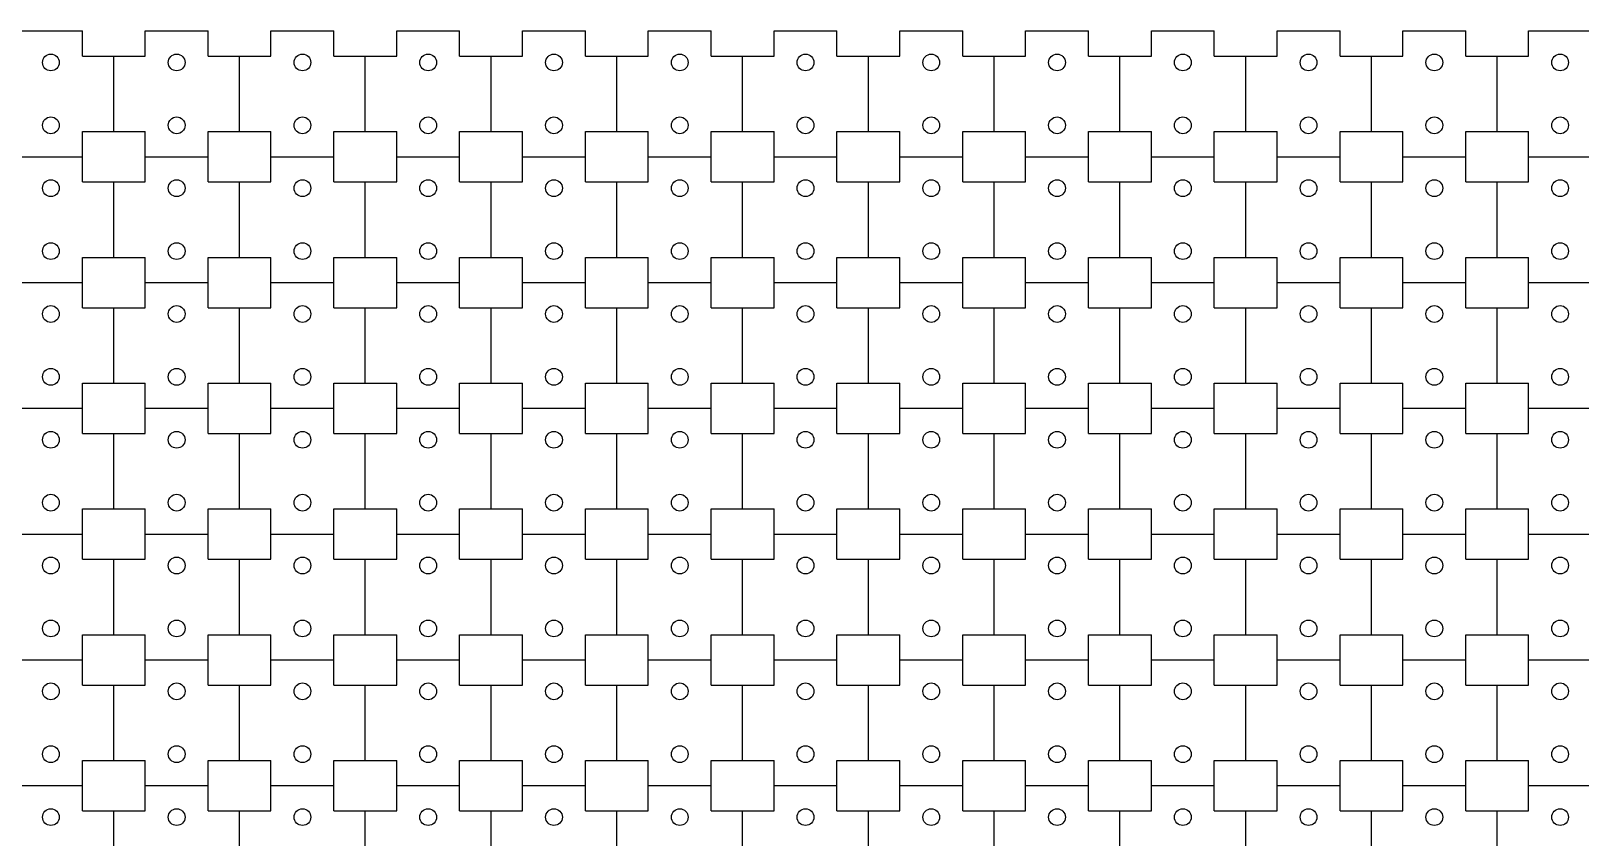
# Model space of a CAD drawing. Header units: millimetres. Extents: x 0 to 1500, y 0 to 750.
# Drawn here: x 370.2 to 739.8, y 557.8 to 750 of the extents above; entities that cross this region are included whole.
import ezdxf

# ---------------------------------------------------------------- set-up
doc = ezdxf.new("R2010")
doc.units = ezdxf.units.MM

msp = doc.modelspace()

# ---------------------------------------------------------------- linework, layer by layer
at = {"color": 7}
for p, q in [((367.5, 750), (375, 750)), ((375, 750), (382.5, 750)), ((382.5, 744), (382.5, 750)), ((397.5, 744), (397.5, 750)), ((397.5, 750), (405, 750)), ((405, 750), (412.5, 750)), ((412.5, 744), (412.5, 750)), ((427.5, 744), (427.5, 750)), ((427.5, 750), (435, 750)), ((435, 750), (442.5, 750)), ((442.5, 744), (442.5, 750)), ((457.5, 744), (457.5, 750)), ((457.5, 750), (465, 750)), ((465, 750), (472.5, 750)), ((472.5, 744), (472.5, 750)), ((487.5, 744), (487.5, 750)), ((487.5, 750), (495, 750)), ((495, 750), (502.5, 750)), ((502.5, 744), (502.5, 750)), ((517.5, 744), (517.5, 750)), ((517.5, 750), (525, 750)), ((525, 750), (532.5, 750)), ((532.5, 744), (532.5, 750)), ((547.5, 744), (547.5, 750)), ((547.5, 750), (555, 750)), ((555, 750), (562.5, 750)), ((562.5, 744), (562.5, 750)), ((577.5, 744), (577.5, 750)), ((577.5, 750), (585, 750)), ((585, 750), (592.5, 750)), ((592.5, 744), (592.5, 750)), ((607.5, 744), (607.5, 750)), ((607.5, 750), (615, 750)), ((615, 750), (622.5, 750)), ((622.5, 744), (622.5, 750)), ((637.5, 744), (637.5, 750)), ((637.5, 750), (645, 750)), ((645, 750), (652.5, 750)), ((652.5, 744), (652.5, 750)), ((667.5, 744), (667.5, 750)), ((667.5, 750), (675, 750)), ((675, 750), (682.5, 750)), ((682.5, 744), (682.5, 750)), ((697.5, 744), (697.5, 750)), ((697.5, 750), (705, 750)), ((705, 750), (712.5, 750)), ((712.5, 744), (712.5, 750)), ((727.5, 744), (727.5, 750)), ((727.5, 750), (735, 750)), ((735, 750), (742.5, 750)), ((382.5, 744), (390, 744)), ((390, 735), (390, 744)), ((390, 744), (397.5, 744)), ((412.5, 744), (420, 744)), ((420, 735), (420, 744)), ((420, 744), (427.5, 744)), ((442.5, 744), (450, 744)), ((450, 735), (450, 744)), ((450, 744), (457.5, 744)), ((472.5, 744), (480, 744)), ((480, 735), (480, 744)), ((480, 744), (487.5, 744)), ((502.5, 744), (510, 744)), ((510, 735), (510, 744)), ((510, 744), (517.5, 744)), ((532.5, 744), (540, 744)), ((540, 735), (540, 744)), ((540, 744), (547.5, 744)), ((562.5, 744), (570, 744)), ((570, 735), (570, 744)), ((570, 744), (577.5, 744)), ((592.5, 744), (600, 744)), ((600, 735), (600, 744)), ((600, 744), (607.5, 744)), ((622.5, 744), (630, 744)), ((630, 735), (630, 744)), ((630, 744), (637.5, 744)), ((652.5, 744), (660, 744)), ((660, 735), (660, 744)), ((660, 744), (667.5, 744)), ((682.5, 744), (690, 744)), ((690, 735), (690, 744)), ((690, 744), (697.5, 744)), ((712.5, 744), (720, 744)), ((720, 735), (720, 744)), ((720, 744), (727.5, 744)), ((390, 726), (390, 735)), ((420, 726), (420, 735)), ((450, 726), (450, 735)), ((480, 726), (480, 735)), ((510, 726), (510, 735)), ((540, 726), (540, 735)), ((570, 726), (570, 735)), ((600, 726), (600, 735)), ((630, 726), (630, 735)), ((660, 726), (660, 735)), ((690, 726), (690, 735)), ((720, 726), (720, 735)), ((382.5, 720), (382.5, 726)), ((382.5, 726), (390, 726)), ((390, 726), (397.5, 726)), ((397.5, 720), (397.5, 726)), ((412.5, 720), (412.5, 726)), ((412.5, 726), (420, 726)), ((420, 726), (427.5, 726)), ((427.5, 720), (427.5, 726)), ((442.5, 720), (442.5, 726)), ((442.5, 726), (450, 726)), ((450, 726), (457.5, 726)), ((457.5, 720), (457.5, 726)), ((472.5, 720), (472.5, 726)), ((472.5, 726), (480, 726)), ((480, 726), (487.5, 726)), ((487.5, 720), (487.5, 726)), ((502.5, 720), (502.5, 726)), ((502.5, 726), (510, 726)), ((510, 726), (517.5, 726)), ((517.5, 720), (517.5, 726)), ((532.5, 720), (532.5, 726)), ((532.5, 726), (540, 726)), ((540, 726), (547.5, 726)), ((547.5, 720), (547.5, 726)), ((562.5, 720), (562.5, 726)), ((562.5, 726), (570, 726)), ((570, 726), (577.5, 726)), ((577.5, 720), (577.5, 726)), ((592.5, 720), (592.5, 726)), ((592.5, 726), (600, 726)), ((600, 726), (607.5, 726)), ((607.5, 720), (607.5, 726)), ((622.5, 720), (622.5, 726)), ((622.5, 726), (630, 726)), ((630, 726), (637.5, 726)), ((637.5, 720), (637.5, 726)), ((652.5, 720), (652.5, 726)), ((652.5, 726), (660, 726)), ((660, 726), (667.5, 726)), ((667.5, 720), (667.5, 726)), ((682.5, 720), (682.5, 726)), ((682.5, 726), (690, 726)), ((690, 726), (697.5, 726)), ((697.5, 720), (697.5, 726)), ((712.5, 720), (712.5, 726)), ((712.5, 726), (720, 726)), ((720, 726), (727.5, 726)), ((727.5, 720), (727.5, 726)), ((367.5, 720), (375, 720)), ((375, 720), (382.5, 720)), ((382.5, 714), (382.5, 720)), ((397.5, 714), (397.5, 720)), ((397.5, 720), (405, 720)), ((405, 720), (412.5, 720)), ((412.5, 714), (412.5, 720)), ((427.5, 714), (427.5, 720)), ((427.5, 720), (435, 720)), ((435, 720), (442.5, 720)), ((442.5, 714), (442.5, 720)), ((457.5, 714), (457.5, 720)), ((457.5, 720), (465, 720)), ((465, 720), (472.5, 720)), ((472.5, 714), (472.5, 720)), ((487.5, 714), (487.5, 720)), ((487.5, 720), (495, 720)), ((495, 720), (502.5, 720)), ((502.5, 714), (502.5, 720)), ((517.5, 714), (517.5, 720)), ((517.5, 720), (525, 720)), ((525, 720), (532.5, 720)), ((532.5, 714), (532.5, 720)), ((547.5, 714), (547.5, 720)), ((547.5, 720), (555, 720)), ((555, 720), (562.5, 720)), ((562.5, 714), (562.5, 720)), ((577.5, 714), (577.5, 720)), ((577.5, 720), (585, 720)), ((585, 720), (592.5, 720)), ((592.5, 714), (592.5, 720)), ((607.5, 714), (607.5, 720)), ((607.5, 720), (615, 720)), ((615, 720), (622.5, 720)), ((622.5, 714), (622.5, 720)), ((637.5, 714), (637.5, 720)), ((637.5, 720), (645, 720)), ((645, 720), (652.5, 720)), ((652.5, 714), (652.5, 720)), ((667.5, 714), (667.5, 720)), ((667.5, 720), (675, 720)), ((675, 720), (682.5, 720)), ((682.5, 714), (682.5, 720)), ((697.5, 714), (697.5, 720)), ((697.5, 720), (705, 720)), ((705, 720), (712.5, 720)), ((712.5, 714), (712.5, 720)), ((727.5, 714), (727.5, 720)), ((727.5, 720), (735, 720)), ((735, 720), (742.5, 720)), ((382.5, 714), (390, 714)), ((390, 705), (390, 714)), ((390, 714), (397.5, 714)), ((412.5, 714), (420, 714)), ((420, 705), (420, 714)), ((420, 714), (427.5, 714)), ((442.5, 714), (450, 714)), ((450, 705), (450, 714)), ((450, 714), (457.5, 714)), ((472.5, 714), (480, 714)), ((480, 705), (480, 714)), ((480, 714), (487.5, 714)), ((502.5, 714), (510, 714)), ((510, 705), (510, 714)), ((510, 714), (517.5, 714)), ((532.5, 714), (540, 714)), ((540, 705), (540, 714)), ((540, 714), (547.5, 714)), ((562.5, 714), (570, 714)), ((570, 705), (570, 714)), ((570, 714), (577.5, 714)), ((592.5, 714), (600, 714)), ((600, 705), (600, 714)), ((600, 714), (607.5, 714)), ((622.5, 714), (630, 714)), ((630, 705), (630, 714)), ((630, 714), (637.5, 714)), ((652.5, 714), (660, 714)), ((660, 705), (660, 714)), ((660, 714), (667.5, 714)), ((682.5, 714), (690, 714)), ((690, 705), (690, 714)), ((690, 714), (697.5, 714)), ((712.5, 714), (720, 714)), ((720, 705), (720, 714)), ((720, 714), (727.5, 714)), ((390, 696), (390, 705)), ((420, 696), (420, 705)), ((450, 696), (450, 705)), ((480, 696), (480, 705)), ((510, 696), (510, 705)), ((540, 696), (540, 705)), ((570, 696), (570, 705)), ((600, 696), (600, 705)), ((630, 696), (630, 705)), ((660, 696), (660, 705)), ((690, 696), (690, 705)), ((720, 696), (720, 705)), ((382.5, 690), (382.5, 696)), ((382.5, 696), (390, 696)), ((390, 696), (397.5, 696)), ((397.5, 690), (397.5, 696)), ((412.5, 690), (412.5, 696)), ((412.5, 696), (420, 696)), ((420, 696), (427.5, 696)), ((427.5, 690), (427.5, 696)), ((442.5, 690), (442.5, 696)), ((442.5, 696), (450, 696)), ((450, 696), (457.5, 696)), ((457.5, 690), (457.5, 696)), ((472.5, 690), (472.5, 696)), ((472.5, 696), (480, 696)), ((480, 696), (487.5, 696)), ((487.5, 690), (487.5, 696)), ((502.5, 690), (502.5, 696)), ((502.5, 696), (510, 696)), ((510, 696), (517.5, 696)), ((517.5, 690), (517.5, 696)), ((532.5, 690), (532.5, 696)), ((532.5, 696), (540, 696)), ((540, 696), (547.5, 696)), ((547.5, 690), (547.5, 696)), ((562.5, 690), (562.5, 696)), ((562.5, 696), (570, 696)), ((570, 696), (577.5, 696)), ((577.5, 690), (577.5, 696)), ((592.5, 690), (592.5, 696)), ((592.5, 696), (600, 696)), ((600, 696), (607.5, 696)), ((607.5, 690), (607.5, 696)), ((622.5, 690), (622.5, 696)), ((622.5, 696), (630, 696)), ((630, 696), (637.5, 696)), ((637.5, 690), (637.5, 696)), ((652.5, 690), (652.5, 696)), ((652.5, 696), (660, 696)), ((660, 696), (667.5, 696)), ((667.5, 690), (667.5, 696)), ((682.5, 690), (682.5, 696)), ((682.5, 696), (690, 696)), ((690, 696), (697.5, 696)), ((697.5, 690), (697.5, 696)), ((712.5, 690), (712.5, 696)), ((712.5, 696), (720, 696)), ((720, 696), (727.5, 696)), ((727.5, 690), (727.5, 696)), ((367.5, 690), (375, 690)), ((375, 690), (382.5, 690)), ((382.5, 684), (382.5, 690)), ((397.5, 684), (397.5, 690)), ((397.5, 690), (405, 690)), ((405, 690), (412.5, 690)), ((412.5, 684), (412.5, 690)), ((427.5, 684), (427.5, 690)), ((427.5, 690), (435, 690)), ((435, 690), (442.5, 690)), ((442.5, 684), (442.5, 690)), ((457.5, 684), (457.5, 690)), ((457.5, 690), (465, 690)), ((465, 690), (472.5, 690)), ((472.5, 684), (472.5, 690)), ((487.5, 684), (487.5, 690)), ((487.5, 690), (495, 690)), ((495, 690), (502.5, 690)), ((502.5, 684), (502.5, 690)), ((517.5, 684), (517.5, 690)), ((517.5, 690), (525, 690)), ((525, 690), (532.5, 690)), ((532.5, 684), (532.5, 690)), ((547.5, 684), (547.5, 690)), ((547.5, 690), (555, 690)), ((555, 690), (562.5, 690)), ((562.5, 684), (562.5, 690)), ((577.5, 684), (577.5, 690)), ((577.5, 690), (585, 690)), ((585, 690), (592.5, 690)), ((592.5, 684), (592.5, 690)), ((607.5, 684), (607.5, 690)), ((607.5, 690), (615, 690)), ((615, 690), (622.5, 690)), ((622.5, 684), (622.5, 690)), ((637.5, 684), (637.5, 690)), ((637.5, 690), (645, 690)), ((645, 690), (652.5, 690)), ((652.5, 684), (652.5, 690)), ((667.5, 684), (667.5, 690)), ((667.5, 690), (675, 690)), ((675, 690), (682.5, 690)), ((682.5, 684), (682.5, 690)), ((697.5, 684), (697.5, 690)), ((697.5, 690), (705, 690)), ((705, 690), (712.5, 690)), ((712.5, 684), (712.5, 690)), ((727.5, 684), (727.5, 690)), ((727.5, 690), (735, 690)), ((735, 690), (742.5, 690)), ((382.5, 684), (390, 684)), ((390, 675), (390, 684)), ((390, 684), (397.5, 684)), ((412.5, 684), (420, 684)), ((420, 675), (420, 684)), ((420, 684), (427.5, 684)), ((442.5, 684), (450, 684)), ((450, 675), (450, 684)), ((450, 684), (457.5, 684)), ((472.5, 684), (480, 684)), ((480, 675), (480, 684)), ((480, 684), (487.5, 684)), ((502.5, 684), (510, 684)), ((510, 675), (510, 684)), ((510, 684), (517.5, 684)), ((532.5, 684), (540, 684)), ((540, 675), (540, 684)), ((540, 684), (547.5, 684)), ((562.5, 684), (570, 684)), ((570, 675), (570, 684)), ((570, 684), (577.5, 684)), ((592.5, 684), (600, 684)), ((600, 675), (600, 684)), ((600, 684), (607.5, 684)), ((622.5, 684), (630, 684)), ((630, 675), (630, 684)), ((630, 684), (637.5, 684)), ((652.5, 684), (660, 684)), ((660, 675), (660, 684)), ((660, 684), (667.5, 684)), ((682.5, 684), (690, 684)), ((690, 675), (690, 684)), ((690, 684), (697.5, 684)), ((712.5, 684), (720, 684)), ((720, 675), (720, 684)), ((720, 684), (727.5, 684)), ((390, 666), (390, 675)), ((420, 666), (420, 675)), ((450, 666), (450, 675)), ((480, 666), (480, 675)), ((510, 666), (510, 675)), ((540, 666), (540, 675)), ((570, 666), (570, 675)), ((600, 666), (600, 675)), ((630, 666), (630, 675)), ((660, 666), (660, 675)), ((690, 666), (690, 675)), ((720, 666), (720, 675)), ((382.5, 660), (382.5, 666)), ((382.5, 666), (390, 666)), ((390, 666), (397.5, 666)), ((397.5, 660), (397.5, 666)), ((412.5, 660), (412.5, 666)), ((412.5, 666), (420, 666)), ((420, 666), (427.5, 666)), ((427.5, 660), (427.5, 666)), ((442.5, 660), (442.5, 666)), ((442.5, 666), (450, 666)), ((450, 666), (457.5, 666)), ((457.5, 660), (457.5, 666)), ((472.5, 660), (472.5, 666)), ((472.5, 666), (480, 666)), ((480, 666), (487.5, 666)), ((487.5, 660), (487.5, 666)), ((502.5, 660), (502.5, 666)), ((502.5, 666), (510, 666)), ((510, 666), (517.5, 666)), ((517.5, 660), (517.5, 666)), ((532.5, 660), (532.5, 666)), ((532.5, 666), (540, 666)), ((540, 666), (547.5, 666)), ((547.5, 660), (547.5, 666)), ((562.5, 660), (562.5, 666)), ((562.5, 666), (570, 666)), ((570, 666), (577.5, 666)), ((577.5, 660), (577.5, 666)), ((592.5, 660), (592.5, 666)), ((592.5, 666), (600, 666)), ((600, 666), (607.5, 666)), ((607.5, 660), (607.5, 666)), ((622.5, 660), (622.5, 666)), ((622.5, 666), (630, 666)), ((630, 666), (637.5, 666)), ((637.5, 660), (637.5, 666)), ((652.5, 660), (652.5, 666)), ((652.5, 666), (660, 666)), ((660, 666), (667.5, 666)), ((667.5, 660), (667.5, 666)), ((682.5, 660), (682.5, 666)), ((682.5, 666), (690, 666)), ((690, 666), (697.5, 666)), ((697.5, 660), (697.5, 666)), ((712.5, 660), (712.5, 666)), ((712.5, 666), (720, 666)), ((720, 666), (727.5, 666)), ((727.5, 660), (727.5, 666)), ((367.5, 660), (375, 660)), ((375, 660), (382.5, 660)), ((382.5, 654), (382.5, 660)), ((397.5, 654), (397.5, 660)), ((397.5, 660), (405, 660)), ((405, 660), (412.5, 660)), ((412.5, 654), (412.5, 660)), ((427.5, 654), (427.5, 660)), ((427.5, 660), (435, 660)), ((435, 660), (442.5, 660)), ((442.5, 654), (442.5, 660)), ((457.5, 654), (457.5, 660)), ((457.5, 660), (465, 660)), ((465, 660), (472.5, 660)), ((472.5, 654), (472.5, 660)), ((487.5, 654), (487.5, 660)), ((487.5, 660), (495, 660)), ((495, 660), (502.5, 660)), ((502.5, 654), (502.5, 660)), ((517.5, 654), (517.5, 660)), ((517.5, 660), (525, 660)), ((525, 660), (532.5, 660)), ((532.5, 654), (532.5, 660)), ((547.5, 654), (547.5, 660)), ((547.5, 660), (555, 660)), ((555, 660), (562.5, 660)), ((562.5, 654), (562.5, 660)), ((577.5, 654), (577.5, 660)), ((577.5, 660), (585, 660)), ((585, 660), (592.5, 660)), ((592.5, 654), (592.5, 660)), ((607.5, 654), (607.5, 660)), ((607.5, 660), (615, 660)), ((615, 660), (622.5, 660)), ((622.5, 654), (622.5, 660)), ((637.5, 654), (637.5, 660)), ((637.5, 660), (645, 660)), ((645, 660), (652.5, 660)), ((652.5, 654), (652.5, 660)), ((667.5, 654), (667.5, 660)), ((667.5, 660), (675, 660)), ((675, 660), (682.5, 660)), ((682.5, 654), (682.5, 660)), ((697.5, 654), (697.5, 660)), ((697.5, 660), (705, 660)), ((705, 660), (712.5, 660)), ((712.5, 654), (712.5, 660)), ((727.5, 654), (727.5, 660)), ((727.5, 660), (735, 660)), ((735, 660), (742.5, 660)), ((382.5, 654), (390, 654)), ((390, 645), (390, 654)), ((390, 654), (397.5, 654)), ((412.5, 654), (420, 654)), ((420, 645), (420, 654)), ((420, 654), (427.5, 654)), ((442.5, 654), (450, 654)), ((450, 645), (450, 654)), ((450, 654), (457.5, 654)), ((472.5, 654), (480, 654)), ((480, 645), (480, 654)), ((480, 654), (487.5, 654)), ((502.5, 654), (510, 654)), ((510, 645), (510, 654)), ((510, 654), (517.5, 654)), ((532.5, 654), (540, 654)), ((540, 645), (540, 654)), ((540, 654), (547.5, 654)), ((562.5, 654), (570, 654)), ((570, 645), (570, 654)), ((570, 654), (577.5, 654)), ((592.5, 654), (600, 654)), ((600, 645), (600, 654)), ((600, 654), (607.5, 654)), ((622.5, 654), (630, 654)), ((630, 645), (630, 654)), ((630, 654), (637.5, 654)), ((652.5, 654), (660, 654)), ((660, 645), (660, 654)), ((660, 654), (667.5, 654)), ((682.5, 654), (690, 654)), ((690, 645), (690, 654)), ((690, 654), (697.5, 654)), ((712.5, 654), (720, 654)), ((720, 645), (720, 654)), ((720, 654), (727.5, 654)), ((390, 636), (390, 645)), ((420, 636), (420, 645)), ((450, 636), (450, 645)), ((480, 636), (480, 645)), ((510, 636), (510, 645)), ((540, 636), (540, 645)), ((570, 636), (570, 645)), ((600, 636), (600, 645)), ((630, 636), (630, 645)), ((660, 636), (660, 645)), ((690, 636), (690, 645)), ((720, 636), (720, 645)), ((382.5, 630), (382.5, 636)), ((382.5, 636), (390, 636)), ((390, 636), (397.5, 636)), ((397.5, 630), (397.5, 636)), ((412.5, 630), (412.5, 636)), ((412.5, 636), (420, 636)), ((420, 636), (427.5, 636)), ((427.5, 630), (427.5, 636)), ((442.5, 630), (442.5, 636)), ((442.5, 636), (450, 636)), ((450, 636), (457.5, 636)), ((457.5, 630), (457.5, 636)), ((472.5, 630), (472.5, 636)), ((472.5, 636), (480, 636)), ((480, 636), (487.5, 636)), ((487.5, 630), (487.5, 636)), ((502.5, 630), (502.5, 636)), ((502.5, 636), (510, 636)), ((510, 636), (517.5, 636)), ((517.5, 630), (517.5, 636)), ((532.5, 630), (532.5, 636)), ((532.5, 636), (540, 636)), ((540, 636), (547.5, 636)), ((547.5, 630), (547.5, 636)), ((562.5, 630), (562.5, 636)), ((562.5, 636), (570, 636)), ((570, 636), (577.5, 636)), ((577.5, 630), (577.5, 636)), ((592.5, 630), (592.5, 636)), ((592.5, 636), (600, 636)), ((600, 636), (607.5, 636)), ((607.5, 630), (607.5, 636)), ((622.5, 630), (622.5, 636)), ((622.5, 636), (630, 636)), ((630, 636), (637.5, 636)), ((637.5, 630), (637.5, 636)), ((652.5, 630), (652.5, 636)), ((652.5, 636), (660, 636)), ((660, 636), (667.5, 636)), ((667.5, 630), (667.5, 636)), ((682.5, 630), (682.5, 636)), ((682.5, 636), (690, 636)), ((690, 636), (697.5, 636)), ((697.5, 630), (697.5, 636)), ((712.5, 630), (712.5, 636)), ((712.5, 636), (720, 636)), ((720, 636), (727.5, 636)), ((727.5, 630), (727.5, 636)), ((367.5, 630), (375, 630)), ((375, 630), (382.5, 630)), ((382.5, 624), (382.5, 630)), ((397.5, 624), (397.5, 630)), ((397.5, 630), (405, 630)), ((405, 630), (412.5, 630)), ((412.5, 624), (412.5, 630)), ((427.5, 624), (427.5, 630)), ((427.5, 630), (435, 630)), ((435, 630), (442.5, 630)), ((442.5, 624), (442.5, 630)), ((457.5, 624), (457.5, 630)), ((457.5, 630), (465, 630)), ((465, 630), (472.5, 630)), ((472.5, 624), (472.5, 630)), ((487.5, 624), (487.5, 630)), ((487.5, 630), (495, 630)), ((495, 630), (502.5, 630)), ((502.5, 624), (502.5, 630)), ((517.5, 624), (517.5, 630)), ((517.5, 630), (525, 630)), ((525, 630), (532.5, 630)), ((532.5, 624), (532.5, 630)), ((547.5, 624), (547.5, 630)), ((547.5, 630), (555, 630)), ((555, 630), (562.5, 630)), ((562.5, 624), (562.5, 630)), ((577.5, 624), (577.5, 630)), ((577.5, 630), (585, 630)), ((585, 630), (592.5, 630)), ((592.5, 624), (592.5, 630)), ((607.5, 624), (607.5, 630)), ((607.5, 630), (615, 630)), ((615, 630), (622.5, 630)), ((622.5, 624), (622.5, 630)), ((637.5, 624), (637.5, 630)), ((637.5, 630), (645, 630)), ((645, 630), (652.5, 630)), ((652.5, 624), (652.5, 630)), ((667.5, 624), (667.5, 630)), ((667.5, 630), (675, 630)), ((675, 630), (682.5, 630)), ((682.5, 624), (682.5, 630)), ((697.5, 624), (697.5, 630)), ((697.5, 630), (705, 630)), ((705, 630), (712.5, 630)), ((712.5, 624), (712.5, 630)), ((727.5, 624), (727.5, 630)), ((727.5, 630), (735, 630)), ((735, 630), (742.5, 630)), ((382.5, 624), (390, 624)), ((390, 615), (390, 624)), ((390, 624), (397.5, 624)), ((412.5, 624), (420, 624)), ((420, 615), (420, 624)), ((420, 624), (427.5, 624)), ((442.5, 624), (450, 624)), ((450, 615), (450, 624)), ((450, 624), (457.5, 624)), ((472.5, 624), (480, 624)), ((480, 615), (480, 624)), ((480, 624), (487.5, 624)), ((502.5, 624), (510, 624)), ((510, 615), (510, 624)), ((510, 624), (517.5, 624)), ((532.5, 624), (540, 624)), ((540, 615), (540, 624)), ((540, 624), (547.5, 624)), ((562.5, 624), (570, 624)), ((570, 615), (570, 624)), ((570, 624), (577.5, 624)), ((592.5, 624), (600, 624)), ((600, 615), (600, 624)), ((600, 624), (607.5, 624)), ((622.5, 624), (630, 624)), ((630, 615), (630, 624)), ((630, 624), (637.5, 624)), ((652.5, 624), (660, 624)), ((660, 615), (660, 624)), ((660, 624), (667.5, 624)), ((682.5, 624), (690, 624)), ((690, 615), (690, 624)), ((690, 624), (697.5, 624)), ((712.5, 624), (720, 624)), ((720, 615), (720, 624)), ((720, 624), (727.5, 624)), ((390, 606), (390, 615)), ((420, 606), (420, 615)), ((450, 606), (450, 615)), ((480, 606), (480, 615)), ((510, 606), (510, 615)), ((540, 606), (540, 615)), ((570, 606), (570, 615)), ((600, 606), (600, 615)), ((630, 606), (630, 615)), ((660, 606), (660, 615)), ((690, 606), (690, 615)), ((720, 606), (720, 615)), ((382.5, 600), (382.5, 606)), ((382.5, 606), (390, 606)), ((390, 606), (397.5, 606)), ((397.5, 600), (397.5, 606)), ((412.5, 600), (412.5, 606)), ((412.5, 606), (420, 606)), ((420, 606), (427.5, 606)), ((427.5, 600), (427.5, 606)), ((442.5, 600), (442.5, 606)), ((442.5, 606), (450, 606)), ((450, 606), (457.5, 606)), ((457.5, 600), (457.5, 606)), ((472.5, 600), (472.5, 606)), ((472.5, 606), (480, 606)), ((480, 606), (487.5, 606)), ((487.5, 600), (487.5, 606)), ((502.5, 600), (502.5, 606)), ((502.5, 606), (510, 606)), ((510, 606), (517.5, 606)), ((517.5, 600), (517.5, 606)), ((532.5, 600), (532.5, 606)), ((532.5, 606), (540, 606)), ((540, 606), (547.5, 606)), ((547.5, 600), (547.5, 606)), ((562.5, 600), (562.5, 606)), ((562.5, 606), (570, 606)), ((570, 606), (577.5, 606)), ((577.5, 600), (577.5, 606)), ((592.5, 600), (592.5, 606)), ((592.5, 606), (600, 606)), ((600, 606), (607.5, 606)), ((607.5, 600), (607.5, 606)), ((622.5, 600), (622.5, 606)), ((622.5, 606), (630, 606)), ((630, 606), (637.5, 606)), ((637.5, 600), (637.5, 606)), ((652.5, 600), (652.5, 606)), ((652.5, 606), (660, 606)), ((660, 606), (667.5, 606)), ((667.5, 600), (667.5, 606)), ((682.5, 600), (682.5, 606)), ((682.5, 606), (690, 606)), ((690, 606), (697.5, 606)), ((697.5, 600), (697.5, 606)), ((712.5, 600), (712.5, 606)), ((712.5, 606), (720, 606)), ((720, 606), (727.5, 606)), ((727.5, 600), (727.5, 606)), ((367.5, 600), (375, 600)), ((375, 600), (382.5, 600)), ((382.5, 594), (382.5, 600)), ((397.5, 594), (397.5, 600)), ((397.5, 600), (405, 600)), ((405, 600), (412.5, 600)), ((412.5, 594), (412.5, 600)), ((427.5, 594), (427.5, 600)), ((427.5, 600), (435, 600)), ((435, 600), (442.5, 600)), ((442.5, 594), (442.5, 600)), ((457.5, 594), (457.5, 600)), ((457.5, 600), (465, 600)), ((465, 600), (472.5, 600)), ((472.5, 594), (472.5, 600)), ((487.5, 594), (487.5, 600)), ((487.5, 600), (495, 600)), ((495, 600), (502.5, 600)), ((502.5, 594), (502.5, 600)), ((517.5, 594), (517.5, 600)), ((517.5, 600), (525, 600)), ((525, 600), (532.5, 600)), ((532.5, 594), (532.5, 600)), ((547.5, 594), (547.5, 600)), ((547.5, 600), (555, 600)), ((555, 600), (562.5, 600)), ((562.5, 594), (562.5, 600)), ((577.5, 594), (577.5, 600)), ((577.5, 600), (585, 600)), ((585, 600), (592.5, 600)), ((592.5, 594), (592.5, 600)), ((607.5, 594), (607.5, 600)), ((607.5, 600), (615, 600)), ((615, 600), (622.5, 600)), ((622.5, 594), (622.5, 600)), ((637.5, 594), (637.5, 600)), ((637.5, 600), (645, 600)), ((645, 600), (652.5, 600)), ((652.5, 594), (652.5, 600)), ((667.5, 594), (667.5, 600)), ((667.5, 600), (675, 600)), ((675, 600), (682.5, 600)), ((682.5, 594), (682.5, 600)), ((697.5, 594), (697.5, 600)), ((697.5, 600), (705, 600)), ((705, 600), (712.5, 600)), ((712.5, 594), (712.5, 600)), ((727.5, 594), (727.5, 600)), ((727.5, 600), (735, 600)), ((735, 600), (742.5, 600)), ((382.5, 594), (390, 594)), ((390, 585), (390, 594)), ((390, 594), (397.5, 594)), ((412.5, 594), (420, 594)), ((420, 585), (420, 594)), ((420, 594), (427.5, 594)), ((442.5, 594), (450, 594)), ((450, 585), (450, 594)), ((450, 594), (457.5, 594)), ((472.5, 594), (480, 594)), ((480, 585), (480, 594)), ((480, 594), (487.5, 594)), ((502.5, 594), (510, 594)), ((510, 585), (510, 594)), ((510, 594), (517.5, 594)), ((532.5, 594), (540, 594)), ((540, 585), (540, 594)), ((540, 594), (547.5, 594)), ((562.5, 594), (570, 594)), ((570, 585), (570, 594)), ((570, 594), (577.5, 594)), ((592.5, 594), (600, 594)), ((600, 585), (600, 594)), ((600, 594), (607.5, 594)), ((622.5, 594), (630, 594)), ((630, 585), (630, 594)), ((630, 594), (637.5, 594)), ((652.5, 594), (660, 594)), ((660, 585), (660, 594)), ((660, 594), (667.5, 594)), ((682.5, 594), (690, 594)), ((690, 585), (690, 594)), ((690, 594), (697.5, 594)), ((712.5, 594), (720, 594)), ((720, 585), (720, 594)), ((720, 594), (727.5, 594)), ((390, 576), (390, 585)), ((420, 576), (420, 585)), ((450, 576), (450, 585)), ((480, 576), (480, 585)), ((510, 576), (510, 585)), ((540, 576), (540, 585)), ((570, 576), (570, 585)), ((600, 576), (600, 585)), ((630, 576), (630, 585)), ((660, 576), (660, 585)), ((690, 576), (690, 585)), ((720, 576), (720, 585)), ((382.5, 570), (382.5, 576)), ((382.5, 576), (390, 576)), ((390, 576), (397.5, 576)), ((397.5, 570), (397.5, 576)), ((412.5, 570), (412.5, 576)), ((412.5, 576), (420, 576)), ((420, 576), (427.5, 576)), ((427.5, 570), (427.5, 576)), ((442.5, 570), (442.5, 576)), ((442.5, 576), (450, 576)), ((450, 576), (457.5, 576)), ((457.5, 570), (457.5, 576)), ((472.5, 570), (472.5, 576)), ((472.5, 576), (480, 576)), ((480, 576), (487.5, 576)), ((487.5, 570), (487.5, 576)), ((502.5, 570), (502.5, 576)), ((502.5, 576), (510, 576)), ((510, 576), (517.5, 576)), ((517.5, 570), (517.5, 576)), ((532.5, 570), (532.5, 576)), ((532.5, 576), (540, 576)), ((540, 576), (547.5, 576)), ((547.5, 570), (547.5, 576)), ((562.5, 570), (562.5, 576)), ((562.5, 576), (570, 576)), ((570, 576), (577.5, 576)), ((577.5, 570), (577.5, 576)), ((592.5, 570), (592.5, 576)), ((592.5, 576), (600, 576)), ((600, 576), (607.5, 576)), ((607.5, 570), (607.5, 576)), ((622.5, 570), (622.5, 576)), ((622.5, 576), (630, 576)), ((630, 576), (637.5, 576)), ((637.5, 570), (637.5, 576)), ((652.5, 570), (652.5, 576)), ((652.5, 576), (660, 576)), ((660, 576), (667.5, 576)), ((667.5, 570), (667.5, 576)), ((682.5, 570), (682.5, 576)), ((682.5, 576), (690, 576)), ((690, 576), (697.5, 576)), ((697.5, 570), (697.5, 576)), ((712.5, 570), (712.5, 576)), ((712.5, 576), (720, 576)), ((720, 576), (727.5, 576)), ((727.5, 570), (727.5, 576)), ((367.5, 570), (375, 570)), ((375, 570), (382.5, 570)), ((382.5, 564), (382.5, 570)), ((397.5, 564), (397.5, 570)), ((397.5, 570), (405, 570)), ((405, 570), (412.5, 570)), ((412.5, 564), (412.5, 570)), ((427.5, 564), (427.5, 570)), ((427.5, 570), (435, 570)), ((435, 570), (442.5, 570)), ((442.5, 564), (442.5, 570)), ((457.5, 564), (457.5, 570)), ((457.5, 570), (465, 570)), ((465, 570), (472.5, 570)), ((472.5, 564), (472.5, 570)), ((487.5, 564), (487.5, 570)), ((487.5, 570), (495, 570)), ((495, 570), (502.5, 570)), ((502.5, 564), (502.5, 570)), ((517.5, 564), (517.5, 570)), ((517.5, 570), (525, 570)), ((525, 570), (532.5, 570)), ((532.5, 564), (532.5, 570)), ((547.5, 564), (547.5, 570)), ((547.5, 570), (555, 570)), ((555, 570), (562.5, 570)), ((562.5, 564), (562.5, 570)), ((577.5, 564), (577.5, 570)), ((577.5, 570), (585, 570)), ((585, 570), (592.5, 570)), ((592.5, 564), (592.5, 570)), ((607.5, 564), (607.5, 570)), ((607.5, 570), (615, 570)), ((615, 570), (622.5, 570)), ((622.5, 564), (622.5, 570)), ((637.5, 564), (637.5, 570)), ((637.5, 570), (645, 570)), ((645, 570), (652.5, 570)), ((652.5, 564), (652.5, 570)), ((667.5, 564), (667.5, 570)), ((667.5, 570), (675, 570)), ((675, 570), (682.5, 570)), ((682.5, 564), (682.5, 570)), ((697.5, 564), (697.5, 570)), ((697.5, 570), (705, 570)), ((705, 570), (712.5, 570)), ((712.5, 564), (712.5, 570)), ((727.5, 564), (727.5, 570)), ((727.5, 570), (735, 570)), ((735, 570), (742.5, 570)), ((382.5, 564), (390, 564)), ((390, 555), (390, 564)), ((390, 564), (397.5, 564)), ((412.5, 564), (420, 564)), ((420, 555), (420, 564)), ((420, 564), (427.5, 564)), ((442.5, 564), (450, 564)), ((450, 555), (450, 564)), ((450, 564), (457.5, 564)), ((472.5, 564), (480, 564)), ((480, 555), (480, 564)), ((480, 564), (487.5, 564)), ((502.5, 564), (510, 564)), ((510, 555), (510, 564)), ((510, 564), (517.5, 564)), ((532.5, 564), (540, 564)), ((540, 555), (540, 564)), ((540, 564), (547.5, 564)), ((562.5, 564), (570, 564)), ((570, 555), (570, 564)), ((570, 564), (577.5, 564)), ((592.5, 564), (600, 564)), ((600, 555), (600, 564)), ((600, 564), (607.5, 564)), ((622.5, 564), (630, 564)), ((630, 555), (630, 564)), ((630, 564), (637.5, 564)), ((652.5, 564), (660, 564)), ((660, 555), (660, 564)), ((660, 564), (667.5, 564)), ((682.5, 564), (690, 564)), ((690, 555), (690, 564)), ((690, 564), (697.5, 564)), ((712.5, 564), (720, 564)), ((720, 555), (720, 564)), ((720, 564), (727.5, 564))]:
    msp.add_line(p, q, dxfattribs=at)
at = {"color": 1}
for centre in [(375, 742.5), (405, 742.5), (435, 742.5), (465, 742.5), (495, 742.5), (525, 742.5), (555, 742.5), (585, 742.5), (615, 742.5), (645, 742.5), (675, 742.5), (705, 742.5), (735, 742.5), (375, 727.5), (405, 727.5), (435, 727.5), (465, 727.5), (495, 727.5), (525, 727.5), (555, 727.5), (585, 727.5), (615, 727.5), (645, 727.5), (675, 727.5), (705, 727.5), (735, 727.5), (375, 712.5), (405, 712.5), (435, 712.5), (465, 712.5), (495, 712.5), (525, 712.5), (555, 712.5), (585, 712.5), (615, 712.5), (645, 712.5), (675, 712.5), (705, 712.5), (735, 712.5), (375, 697.5), (405, 697.5), (435, 697.5), (465, 697.5), (495, 697.5), (525, 697.5), (555, 697.5), (585, 697.5), (615, 697.5), (645, 697.5), (675, 697.5), (705, 697.5), (735, 697.5), (375, 682.5), (405, 682.5), (435, 682.5), (465, 682.5), (495, 682.5), (525, 682.5), (555, 682.5), (585, 682.5), (615, 682.5), (645, 682.5), (675, 682.5), (705, 682.5), (735, 682.5), (375, 667.5), (405, 667.5), (435, 667.5), (465, 667.5), (495, 667.5), (525, 667.5), (555, 667.5), (585, 667.5), (615, 667.5), (645, 667.5), (675, 667.5), (705, 667.5), (735, 667.5), (375, 652.5), (405, 652.5), (435, 652.5), (465, 652.5), (495, 652.5), (525, 652.5), (555, 652.5), (585, 652.5), (615, 652.5), (645, 652.5), (675, 652.5), (705, 652.5), (735, 652.5), (375, 637.5), (405, 637.5), (435, 637.5), (465, 637.5), (495, 637.5), (525, 637.5), (555, 637.5), (585, 637.5), (615, 637.5), (645, 637.5), (675, 637.5), (705, 637.5), (735, 637.5), (375, 622.5), (405, 622.5), (435, 622.5), (465, 622.5), (495, 622.5), (525, 622.5), (555, 622.5), (585, 622.5), (615, 622.5), (645, 622.5), (675, 622.5), (705, 622.5), (735, 622.5), (375, 607.5), (405, 607.5), (435, 607.5), (465, 607.5), (495, 607.5), (525, 607.5), (555, 607.5), (585, 607.5), (615, 607.5), (645, 607.5), (675, 607.5), (705, 607.5), (735, 607.5), (375, 592.5), (405, 592.5), (435, 592.5), (465, 592.5), (495, 592.5), (525, 592.5), (555, 592.5), (585, 592.5), (615, 592.5), (645, 592.5), (675, 592.5), (705, 592.5), (735, 592.5), (375, 577.5), (405, 577.5), (435, 577.5), (465, 577.5), (495, 577.5), (525, 577.5), (555, 577.5), (585, 577.5), (615, 577.5), (645, 577.5), (675, 577.5), (705, 577.5), (735, 577.5), (375, 562.5), (405, 562.5), (435, 562.5), (465, 562.5), (495, 562.5), (525, 562.5), (555, 562.5), (585, 562.5), (615, 562.5), (645, 562.5), (675, 562.5), (705, 562.5), (735, 562.5)]:
    msp.add_circle(centre, 2, dxfattribs=at)

doc.saveas('drawing.dxf')
